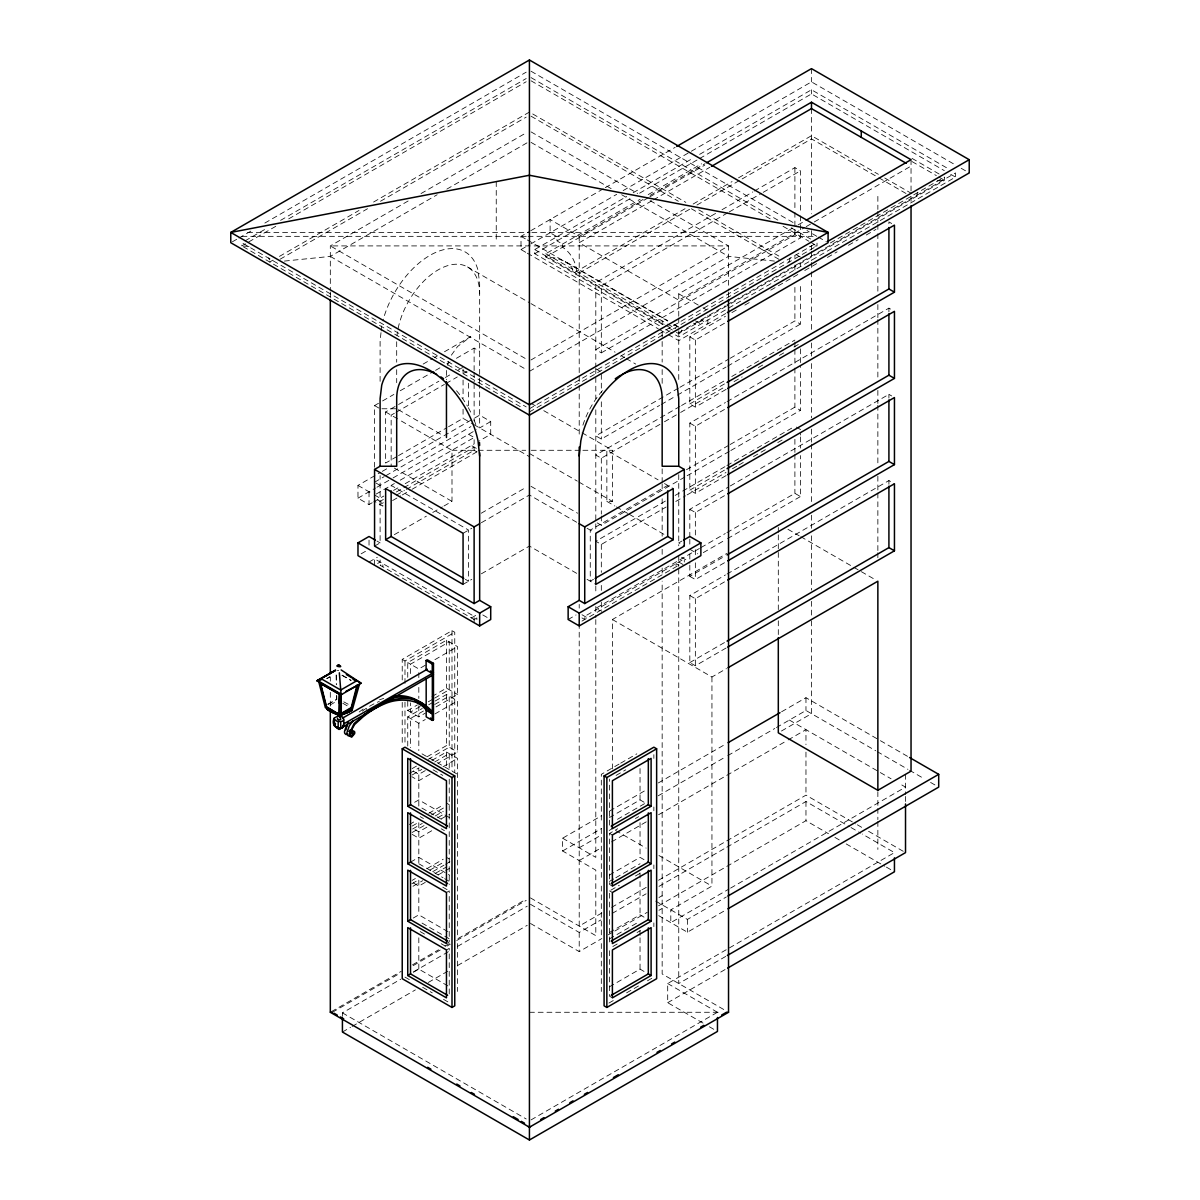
<?xml version="1.0" encoding="UTF-8"?>
<svg xmlns="http://www.w3.org/2000/svg" width="1200" height="1200" viewBox="0 0 1200 1200"><rect width="100%" height="100%" fill="white"/><g stroke="black" fill="none" stroke-linecap="round" stroke-linejoin="round"><path stroke-width="0.75" stroke-dasharray="5 3.75" d="M381 332.64L380.1 341.085L380.1 383.16M381.18 330.945L381.72 325.875A70.5 40.695 -60 0 1 382.455 322.575M447.675 365.13L448.485 361.59M790.095 257.85L789.15 262.005L785.91 260.145M917.52 192.21L916.575 196.38L913.395 194.535M451.365 355.17L457.575 346.5L470.76 336.585L443.775 352.17M359.175 712.005L364.545 708.015L366.93 709.395M232.395 241.785L237.255 238.98M238.89 238.035L251.865 230.535M264.855 223.05L526.185 72.165M245.055 240.855L267.675 227.79M280.605 220.335L526.2 78.54M275.76 226.32L241.83 245.91L241.83 242.715L526.2 406.905M288.69 218.865L526.2 81.735M269.715 262.005L272.955 260.145M279.45 256.395L358.995 210.465M373.59 202.035L529.425 112.065L685.83 202.365M280.095 259.215L367.53 208.725M380.475 201.255L526.185 117.135M408.12 201L330.315 245.91L330.315 290.085M421.02 193.56L526.41 132.705M284.415 261.075L330.315 256.41L437.16 194.73M446.865 189.12L529.425 141.45M525.75 252.3L521.01 249.57L521.01 236.34L529.095 231.675M530.715 230.745L603.69 188.61M605.31 187.665L675.12 147.36M521.01 249.57L529.095 244.905M530.715 243.975L616.68 194.34M623.16 190.59L689.73 152.16M691.35 151.23L811.485 81.87L954.75 164.565M659.34 325.665L534.735 253.725L534.735 249.57L626.685 196.485M633.165 192.735L693.15 158.1M699.63 154.365L811.485 89.775L947.52 168.315M534.735 253.725L631.545 197.835M639.645 193.155L698.01 159.45M699.63 158.52L811.485 93.93L944.31 170.625M662.895 324.525L545.79 256.92L545.79 253.725L640.11 199.275M648.195 194.61L701.55 163.8M576.435 271.425A19.71 11.385 60 0 0 562.5 247.275L562.5 244.08L556.965 240.885L556.965 236.73L550.11 232.77L550.11 219.54L579.21 236.34L643.725 199.08M650.175 195.36L705.03 163.695M648.195 197.805L545.79 256.92L556.455 258.15L565.5 261.63L667.815 320.7M649.8 196.86L704.775 165.12M651.795 200.82L579.21 242.73L678.75 300.195L804.585 227.55M653.4 199.875L709.86 167.28M685.05 208.71L573.675 273.015L571.545 266.85L565.5 261.63M693.15 204.03L732.06 181.575M738.54 177.825L811.485 135.705L878.37 174.315M579.21 273.015L690.51 208.755M696.96 205.02L740.52 179.88M742.125 178.95L811.485 138.9L877.32 176.91M423.135 364.08L432.66 358.575M434.25 357.66L437.415 355.83M374.565 467.25L374.565 405.57L380.985 401.865M382.59 400.935L393.84 394.455M400.26 390.735L433.98 371.28M435.585 370.35L440.4 367.56M446.82 363.855L450.03 362.01M456.45 358.29L474.12 348.105L479.655 351.285M715.575 213.435L595.8 282.6L595.8 366.84M722.055 209.7L752.82 191.94M754.425 191.01L794.895 167.64L800.43 170.835L800.43 213.675M727.59 212.895L601.32 285.78L601.32 352.845L595.8 349.65L794.895 234.705L800.43 237.885L800.43 215.535M729.21 211.95L761.58 193.26M763.2 192.33L800.43 170.835M396.915 456.525L385.635 463.05L385.635 411.96L396.915 405.435M398.535 404.505L438.855 381.225M445.32 377.505L451.77 373.77M458.22 370.05L463.065 367.26M394.38 413.295L391.155 415.155L391.155 466.245M396 412.365L444.39 384.42M446.01 383.49L457.29 376.965M463.755 373.245L466.98 371.385M530.94 360L728.535 245.91L728.535 290.085M529.425 371.355L728.535 256.41L774.435 261.075M398.535 455.595L446.925 427.665M448.545 426.735L463.065 418.35L473.385 424.32M678.75 316.23L678.75 293.82L796.515 225.825M798.12 224.895L804.585 221.175M372.195 502.74L369.03 504.555L357.975 498.18L357.975 485.4L380.685 472.29M382.305 471.36L388.8 467.61M398.535 461.985L473.16 418.905M474.78 417.96L479.655 415.155L490.71 421.545L490.71 434.31L479.655 440.7M806.19 226.62L812.64 222.9M814.26 221.97L911.04 166.095M374.565 482.205L384.195 476.655M385.8 475.725L470.91 426.585M601.32 352.845L800.43 237.885M357.975 498.18L375.465 488.085M376.935 487.23L391.515 478.815M393.12 477.885L476.49 429.75M490.71 421.545L479.655 427.92L479.655 384.93M376.17 494.055L394.365 483.555M400.26 480.15L474.12 437.505L474.12 443.895L404.895 483.855M529.425 408.765L817.02 242.715L817.02 245.91L809.805 246.465M373.77 501.825L383.82 496.035M393.54 490.41L398.4 487.605M529.425 411.96L815.4 246.855M380.1 501.375L383.34 499.5M396.315 492.015L474.12 447.09L474.12 450.285L406.035 489.585M830.385 242.94L944.46 177.09L944.46 180.285L726.915 305.88M380.1 504.555L383.34 502.695M396.315 495.21L404.415 490.53M678.75 332.715L725.31 305.835M726.93 304.905L955.515 172.935L955.515 177.09L726.93 309.06M726.18 306.3L678.75 333.69L673.92 330.885M392.595 500.55L400.695 495.87M402.315 494.925L410.415 490.245M412.035 489.315L476.88 451.875L476.88 448.68L471.36 445.485M725.31 310.005L678.75 336.87L670.665 332.205M725.7 313.53L678.75 340.635L667.725 334.275M726.105 389.37L695.355 407.13L689.82 403.935L689.82 336.87L725.43 316.32M731.91 312.585L738.375 308.835M744.855 305.1L751.335 301.365M770.76 290.145L798.27 274.26M804.75 270.525L819.315 262.11M827.415 257.445L837.12 251.835M848.46 245.295L858.165 239.685M866.265 235.005L875.97 229.395M689.82 336.87L695.355 340.065L726.105 322.32M361.14 553.83L367.455 550.185M374.565 546.075L380.1 542.88L380.1 475.59M394.365 534.645L426.375 516.165M432.78 512.46L442.395 506.91M443.985 505.995L451.995 501.375L451.995 450.285L399.165 419.775M369.03 562.035L377.325 557.25M678.345 388.2L595.8 435.87L601.32 439.065L659.595 405.42M679.965 387.27L728.535 359.235M730.155 358.29L794.895 320.91L800.43 324.105L800.43 283.125M661.215 404.475L675.795 396.075M677.4 395.13L725.97 367.095M727.59 366.165L800.43 324.105M481.26 513.21L526.215 487.26M679.965 406.425L595.8 455.025L601.32 458.22L662.835 422.7M681.585 405.495L725.295 380.265M731.775 376.515L794.895 340.065M463.065 533.295L471.795 528.255M481.395 522.705L529.425 494.985L577.455 522.705M689.82 403.935L725.43 383.37M664.455 421.77L679.02 413.355M680.64 412.425L725.97 386.25M734.07 381.585L742.155 376.905M758.34 367.56L764.82 363.825M779.385 355.41L785.865 351.675M793.95 347.01L798.81 344.205M726.105 475.59L695.355 493.335L689.82 490.155L689.82 423.09L725.43 402.525M727.05 401.595L888.915 308.145L891.69 309.735M689.82 423.09L695.355 426.285L726.105 408.525M463.065 584.385L471.795 579.345M481.395 573.795L529.425 546.075L577.455 573.795M686.445 469.74L728.535 445.44M730.155 444.51L794.895 407.13L800.43 410.325L800.43 369.345M326.715 678.525L329.835 676.725M327 678.645L330.135 676.845M597.18 522.885L601.32 525.27L685.5 476.67M687.12 475.74L729.21 451.44M730.83 450.51L800.43 410.325M665.4 501.06L595.8 541.245L601.32 544.44L666.075 507.045M675.12 495.45L725.295 466.47M726.915 465.54L791.67 428.16M689.82 490.155L725.43 469.59M471.36 617.925L476.88 614.73M402.225 679.95L402.225 659.385L451.995 630.645L454.755 632.25L454.755 772.44M675.795 501.45L685.5 495.84M687.12 494.895L725.97 472.47M732.45 468.735L737.295 465.93M738.915 465L745.395 461.25M753.48 456.585L766.44 449.1M777.765 442.56L784.245 438.825M474.12 619.515L476.88 617.925L476.88 621.105L380.1 565.23L382.86 563.64L382.86 566.835M327.78 704.265L336.81 699.33L336.75 695.61M328.08 704.385L336.81 699.33M402.225 659.385L404.985 660.99L454.755 632.25M330.105 705L336.375 701.37M407.745 677.325L407.745 662.58L446.46 640.23L457.53 646.62L457.53 694.515L434.94 707.55M689.82 537.255L689.82 509.31L728.67 486.885M730.29 485.94L888.915 394.35L891.69 395.955M425.265 665.235L418.815 668.97L407.745 662.58M434.94 659.655L457.53 646.62M689.82 509.31L695.355 512.505L726.105 494.745M593.49 579.33L590.265 581.19L590.265 530.1L667.695 485.4L667.695 489.045M681.915 541.05L678.75 542.88L684.285 546.075M407.745 701.265L407.745 710.475L417.435 704.895M431.955 696.51L446.46 688.125L457.53 694.515M568.14 619.515L576.045 614.955M420.195 706.485L410.52 712.08L410.52 702.87M428.265 701.835L433.095 699.03M434.715 698.1L449.235 689.715L449.235 641.82L410.52 664.17L410.52 675.225M407.745 746.055L407.745 716.865L422.265 708.48M428.715 704.76L433.56 701.955M435.18 701.025L446.46 694.515L457.53 700.905L457.53 751.995L438.165 763.17M699.39 548.49L595.8 608.295L599.94 610.695M701.01 547.545L725.295 533.535M726.915 532.59L794.895 493.35L800.43 496.545L800.43 455.565M423.42 711.015L410.52 718.455L410.52 747.66M434.715 704.49L449.235 696.105L449.235 747.195L428.265 759.3M581.97 621.105L677.13 566.16M407.745 710.475L418.815 716.865L425.265 713.145M703.305 552.615L725.97 539.535M727.59 538.59L800.43 496.545M407.745 716.865L418.815 723.255L425.265 719.52M434.94 713.94L457.53 700.905M612.39 768.885L612.39 619.515L726.765 553.485M689.82 565.185L689.82 576.36L725.43 555.81M689.82 576.36L695.355 579.555L726.105 561.795M726.105 648.015L695.355 665.775L689.82 662.58L689.82 595.53L725.43 574.965M727.05 574.035L888.915 480.57L894.45 483.765M689.82 595.53L695.355 598.71L726.105 580.965M427.11 756.78L446.46 745.605L457.53 751.995M412.125 768.615L418.575 764.895M409.365 773.415L419.04 767.82M431.955 760.365L446.46 751.995L457.53 758.37L457.53 879.72M412.125 775.005L421.815 769.425M434.715 761.97L449.235 753.585L449.235 770.01M425.265 770.61L418.815 774.345L411.9 770.355M430.11 774.21L418.815 780.72L411.9 776.73M443.01 766.755L457.53 758.37M414.66 802.275L418.815 799.89L449.46 817.575M409.365 824.505L415.815 820.77M428.715 813.33L443.235 804.945M689.82 662.58L725.43 642.015M412.125 826.095L418.575 822.375M431.49 814.92L444.39 807.465M412.59 829.02L422.265 823.44M435.18 815.985L443.235 811.335M412.125 832.485L425.04 825.03M437.94 817.575L444.39 813.855M426.885 827.16L418.815 831.825L411.9 827.82M441.39 818.775L449.46 814.125M431.715 830.76L418.815 838.2L411.9 834.21M612.39 619.515L711.945 676.995L726.435 668.625M410.52 862.155L418.815 857.355L449.46 875.055M427.11 868.545L443.235 859.23M412.125 880.38L415.35 878.52M429.87 870.135L444.39 861.75M411.855 883.725L418.275 880.02M432.735 871.68L443.97 865.185M445.575 864.27L450.39 861.48M619.065 764.1L601.32 774.345L601.32 822.24M620.685 763.17L636.81 753.855M413.01 886.26L422.655 880.695M435.495 873.27L446.73 866.79M425.265 882.375L418.815 886.095L411.9 882.105M438.165 874.92L449.46 868.41M616.08 775.41L625.755 769.815M446.46 892.485L449.235 890.895L449.235 941.985L446.46 943.575M413.28 918.03L418.815 914.835L449.46 932.535M530.46 897.915L595.8 935.64L595.8 870.135L562.605 850.98L562.605 838.2L601.545 815.73M609.66 811.035L646.965 789.495M658.335 782.94L726.465 743.61M781.62 711.75L805.965 697.71L878.805 739.77M609.39 817.575L640.035 799.89L645.57 803.085M562.605 850.98L601.485 828.54M617.46 819.315L645.21 803.28M658.17 795.81L726.195 756.525M727.815 755.595L774.795 728.475M776.415 727.545L805.965 710.475L875.715 750.75M579.21 847.785L601.32 835.005M609.225 830.445L612.39 828.63L609.615 827.025L609.615 779.13M781.47 731.01L811.485 713.67L811.485 618.195M612.39 886.095L609.615 884.505L609.615 833.415L617.685 828.75M635.43 818.505L638.655 816.645M579.21 860.55L601.875 847.47M611.595 841.86L647.235 821.28M658.575 814.74L786.525 740.865M788.145 739.92L805.965 729.645L805.965 744.615M331.365 1011.675L401.175 971.37M412.53 964.815L438.51 949.815M445.005 946.065L449.88 943.245M457.995 938.565L526.185 899.19M332.4 1012.275L400.23 973.11M413.145 965.655L440.595 949.8M447.06 946.08L450.285 944.205M456.75 940.485L526.2 900.39M446.46 949.965L449.235 948.36L449.235 996.27M342.42 1016.355L342.42 1012.875L400.785 979.185M413.745 971.7L449.415 951.105M457.515 946.425L527.22 906.18M413.28 972.315L418.815 969.12L449.46 986.82M609.39 875.055L640.035 857.355L648.33 862.155M342.42 1032.03L350.52 1027.35M352.14 1026.42L415.365 989.91M428.34 982.425L449.415 970.26M457.515 965.58L527.22 925.335M609.39 881.445L614.235 878.655M615.84 877.725L640.035 863.745M609.615 941.985L609.615 890.895L619.305 885.3M635.43 875.985L640.275 873.195M601.875 912.975L579.21 926.055L579.21 626.865M611.595 907.365L647.235 886.785M658.575 880.245L805.965 795.15L855.735 823.875M530.46 904.305L579.21 932.445L600.885 919.935M612.18 913.41L646.095 893.82M659.01 886.365L725.22 848.145M726.84 847.215L805.965 801.525L849.405 826.605M658.98 897.51L662.16 895.68M609.39 932.535L640.035 914.835L648.33 919.635M530.46 923.46L579.21 951.6L601.875 938.52M608.355 934.77L613.215 931.965M614.835 931.035L647.235 912.33M658.575 905.79L805.965 820.695L828.48 833.7M609.39 938.925L636.81 923.085M658.98 910.29L662.16 908.46M711.945 676.995L711.945 886.095L670.8 909.855L670.8 922.62L728.97 889.05M612.855 946.5L619.305 942.78M637.05 932.535L640.275 930.675M730.59 888.105L905.52 787.11L899.085 783.405M655.725 901.14L687.39 919.425L726.315 896.97M658.74 915.66L687.39 932.205L726.315 909.735M609.39 986.82L640.035 969.12L645.57 972.315M608.91 1003.065L615.33 999.36M626.565 992.865L641.025 984.525M647.445 980.82L653.865 977.1M703.02 1023.09L667.695 1002.69L667.695 983.535L894.45 852.615L862.275 834.045M725.73 956.415L678.75 983.535L678.75 568.26M667.695 1002.69L726 969.03M531.045 1119.9L717.465 1012.275L717.465 1015.755M379.44 699.84L383.7 698.385M337.35 670.545L338.685 670.38M937.245 180.825L944.46 180.285L937.965 176.535M247.59 232.425L529.995 232.425M531.87 232.425L811.215 232.425M241.98 236.34L526.245 236.34M528.12 236.34L816.84 236.34L806.985 230.535M381.945 408.765L396.69 408.765M451.995 450.285L525.735 450.285M531.27 450.285L581.04 450.285M582.885 450.285L612.39 450.285L612.39 501.375L606.855 501.375L606.855 450.285L658.095 479.85M529.425 1012.275L721.065 1012.275M249.045 246.465L241.83 245.91L522.96 408.225M961.185 168.285L969.225 172.935M950.715 174.315L955.515 177.09M912.03 158.37L939.585 174.285M912.03 161.565L936.345 175.605M884.73 177.99L911.805 193.62M878.925 177.84L906.225 193.605M891.69 223.515L888.915 221.925L888.915 225.645M531.045 71.235L793.995 223.05M818.34 237.105L826.455 241.785M531.045 77.61L778.245 220.335M791.175 227.79L813.795 240.855M531.045 80.805L770.145 218.85M783.075 226.32L808.935 241.245M810.555 242.175L817.02 245.91M800.43 257.055L794.895 253.86L794.895 257.58M698.745 209.82L779.46 256.425M531.045 116.19L678.375 201.255M691.335 208.74L781.995 261.075M531.045 131.895L637.665 193.455M650.1 200.625L728.535 245.91L330.315 245.91L526.41 359.13M531.045 142.38L611.985 189.12M621.69 194.73L728.535 256.41M678.75 293.82L701.385 306.87M703.005 307.815L706.23 309.675M695.46 320.85L700.995 324.045L700.995 319.875L707.85 323.835L707.85 315.57M674.07 324.315L678.75 327.015M521.01 236.34L525.75 239.07M527.325 239.97L667.725 321.045M674.025 324.675L678.75 327.405L678.75 382.905M545.79 253.725L666.69 323.52M667.65 324.075L675.735 328.755M534.735 249.57L664.2 324.315M665.82 325.245L672.285 328.98M669.075 328.095L672.42 330.015M665.82 329.4L669.045 331.275M527.325 253.2L658.275 328.815M659.85 329.73L666.15 333.36M796.29 427.08L800.43 429.48L800.43 435.075M467.505 266.955L529.425 302.715M531.015 303.63L615.075 352.17M621.435 355.83L624.615 357.66M626.19 358.575L635.73 364.08M595.8 368.805L601.32 372L601.32 392.49M330.315 256.41L526.185 369.495M787.935 529.29L799.185 535.77M800.79 536.7L852.165 566.37M853.77 567.3L874.65 579.345M531.015 403.305L537.405 406.98M543.78 410.67L580.485 431.85M582.075 432.78L612.39 450.285M664.485 483.555L673.23 488.595M529.425 453.465L577.29 481.11M578.88 482.025L612.39 501.375M474.12 424.74L529.425 456.66M606.855 501.375L614.865 505.995M616.455 506.91L627.675 513.39M629.265 514.305L664.485 534.645M689.82 549.27L697.725 553.83M468.585 434.31L474.12 437.505M681.525 557.25L688.44 561.24M678.75 562.035L684.285 565.23M678.75 565.23L675.99 563.64L675.99 566.835M474.12 450.285L476.88 451.875M398.295 409.695L443.25 435.645M531.03 486.33L577.59 513.21M374.565 405.57L380.1 408.765M385.635 411.96L397.56 418.845M587.055 528.255L594.405 532.5M880.425 740.7L907.935 756.585M394.365 468.09L451.995 501.375M587.055 579.345L595.8 584.385M877.185 751.605L907.935 769.365M909.555 770.295L924.135 778.71M930.6 782.445L935.46 785.25M789.375 720.06L891.06 778.77M375.945 483.015L380.1 485.4M357.975 485.4L371.805 493.38M374.565 494.985L380.1 498.18M581.97 614.73L587.505 617.925M377.325 499.77L382.86 502.965L382.86 506.16L374.565 501.375M581.97 617.925L584.73 619.515L584.73 616.32L684.285 558.84L684.285 562.035M465.36 579.33L468.585 581.19L468.585 530.1L391.155 485.4L391.155 489.045M376.935 541.05L380.1 542.88M857.34 824.805L862.155 827.595M868.59 831.3L905.52 852.615M482.805 614.955L490.71 619.515M851.01 827.535L860.67 833.115M834.915 837.405L839.745 840.195M846.18 843.915L884.805 866.205M886.41 867.135L894.45 871.785M615.6 830.475L646.11 848.1M658.95 855.51L711.945 886.095M342.18 675.195L351.135 680.37M341.955 675.285L350.895 680.445M609.615 833.415L612.39 835.005M343.785 701.85L349.86 705.135M342.81 703.275L347.67 706.08M422.04 753.855L457.53 774.345M562.605 838.2L595.8 857.37L595.8 619.59M433.095 769.815L442.785 775.41M609.615 890.895L612.39 892.485M446.46 803.085L449.235 804.675M441.39 819.315L418.815 806.265L418.815 768.57M420.195 816.645L423.42 818.505M441.165 828.75L444.39 830.625M723.72 1009.5L662.16 973.95L662.16 581.145M667.695 983.535L717.465 1012.275M446.46 857.37L449.235 858.96M709.44 1026.795L714.255 1029.585M418.815 863.745L443.01 877.725M444.63 878.655L449.46 881.445M442.785 887.16L447.615 889.965M612.39 997.86L609.615 996.27L609.615 948.36M422.04 923.085L449.46 938.925M420.195 931.605L425.04 934.395M441.165 943.71L446.01 946.5M404.985 977.1L411.405 980.82M422.655 987.3L432.285 992.865M443.52 999.36L449.94 1003.065M342.42 1012.875L526.2 1118.985M268.755 257.85L269.475 259.905M336.405 675.105L336.57 684.42M336.105 674.985L336.27 684.3M336.45 695.49L336.51 699.225M911.04 159.705L911.04 191.04M911.04 196.38L911.04 201.99M905.52 774.345L905.52 794.595M905.52 796.47L905.52 802.08M888.915 308.145L888.915 311.865M888.915 394.35L888.915 398.085M888.915 480.57L888.915 484.29M877.86 196.38L877.86 209.445M877.86 211.305L877.86 222.495M877.86 224.37L877.86 231.825M877.86 233.685L877.86 293.385M877.86 304.59L877.86 317.64M877.86 319.515L877.86 377.34M877.86 390.405L877.86 403.47M877.86 405.33L877.86 465.03M877.86 476.22L877.86 491.145M877.86 493.02L877.86 550.845M877.86 552.72L877.86 558.315M877.86 791.655L877.86 806.565M877.86 808.425L877.86 819.6M877.86 821.475L877.86 849.42M811.485 68.625L811.485 81.87M811.485 89.775L811.485 93.93M811.485 108.615L811.485 213.795M811.485 230.64L811.485 238.125M811.485 245.625L811.485 249.36M811.485 251.235L811.485 260.595M811.485 262.47L811.485 269.955M811.485 271.83L811.485 331.74M811.485 342.975L811.485 356.085M811.485 363.57L811.485 417.87M811.485 429.09L811.485 442.2M811.485 444.075L811.485 503.985M811.485 515.22L811.485 528.33M811.485 535.815L811.485 590.1M811.485 601.335L811.485 616.32M805.965 697.71L805.965 710.475M805.965 752.1L805.965 795.15M805.965 801.525L805.965 820.695M800.43 262.635L800.43 266.37M800.43 348.855L800.43 367.485M800.43 436.935L800.43 448.11M794.895 167.64L794.895 210.48M794.895 212.34L794.895 234.705M794.895 265.035L794.895 270.615M794.895 287.385L794.895 320.91M794.895 341.94L794.895 347.52M794.895 349.38L794.895 366.15M794.895 368.01L794.895 407.13M794.895 439.32L794.895 452.37M794.895 454.23L794.895 493.35M778.305 527.46L778.305 533.055M778.305 534.93L778.305 609.6M778.305 620.805L778.305 635.745M728.535 291.96L728.535 297.57M695.355 340.065L695.355 407.13M695.355 426.285L695.355 493.335M695.355 512.505L695.355 536.715M695.355 549.75L695.355 555.345M695.355 562.8L695.355 579.555M695.355 598.71L695.355 665.775M689.82 539.115L689.82 546.555M689.82 554.01L689.82 563.325M687.39 919.425L687.39 932.205M678.75 318.015L678.75 325.14M678.75 474.645L678.75 545.79M678.75 555.645L678.75 566.385M662.16 320.91L662.16 324.66M662.16 332.145L662.16 339.63M662.16 341.505L662.16 362.1M662.16 369.585L662.16 384.57M662.16 468.81L662.16 481.92M662.16 483.795L662.16 491.28M662.16 498.765L662.16 536.22M662.16 549.315L662.16 554.94M662.16 568.05L662.16 573.66M653.865 754.68L653.865 758.415M653.865 807.015L653.865 810.75M653.865 864.96L653.865 868.695M653.865 922.905L653.865 926.64M640.035 768.57L640.035 799.89M640.035 822.69L640.035 857.355M640.035 872.865L640.035 914.835M640.035 930.435L640.035 935.97M640.035 937.8L640.035 969.12M601.32 401.805L601.32 439.065M601.32 458.22L601.32 514.095M601.32 515.955L601.32 525.27M601.32 544.44L601.32 572.37M601.32 585.405L601.32 591M601.32 602.175L601.32 611.49M601.32 828.63L601.32 879.72M601.32 886.095L601.32 937.185M601.32 943.575L601.32 991.47M595.8 368.715L595.8 398.67M595.8 409.785L595.8 522.075M595.8 523.83L595.8 529.725M595.8 585.885L595.8 593.4M595.8 606.48L595.8 617.715M579.21 236.34L579.21 383.475M579.21 385.35L579.21 435.9M579.21 604.395L579.21 608.145M579.21 932.445L579.21 951.6M496.245 181.605L496.245 242.715M479.655 383.07L479.655 283.605L478.02 270.27A70.5 40.695 -60 0 0 431.82 254.325A70.5 40.695 -60 0 0 382.875 320.91M474.12 348.105L474.12 370.53M474.12 372.39L474.12 381.75M474.12 383.61L474.12 420.99M474.12 622.71L474.12 616.32L374.565 558.84L374.565 565.23L380.1 562.035L380.1 557.25M468.585 383.22L468.585 408.765M463.065 369.075L463.065 372.735M463.065 380.025L463.065 398.28M463.065 409.23L463.065 418.35M457.53 886.095L457.53 937.185M457.53 943.575L457.53 991.47M451.995 630.645L451.995 770.835M449.235 779.13L449.235 884.505M446.46 370.455L446.46 379.755M446.46 640.23L446.46 688.125M446.46 694.515L446.46 745.605M446.46 751.995L446.46 768.405M418.815 672.645L418.815 678.18M418.815 687.39L418.815 698.445M418.815 705.81L418.815 716.865M418.815 723.255L418.815 750.615M418.815 822.69L418.815 864M418.815 880.17L418.815 914.835M418.815 937.8L418.815 969.12M404.985 660.99L404.985 683.415M404.985 702.105L404.985 745.095M402.225 702.375L402.225 745.365M396.69 341.715L396.69 362.205M396.69 369.645L396.69 382.695M369.03 491.79L369.03 504.555M369.03 540.135L369.03 545.61M330.315 291.96L330.315 297.57M330.315 677.37L330.315 681.12M330.315 692.34L330.315 707.31M362.265 711.105A87.57 50.565 -60 0 1 379.29 701.415M681.525 332.085A19.71 11.385 60 0 1 681.645 330.06M693.645 323.13A19.71 11.385 60 0 1 695.46 324.045M398.1 328.5A58.665 33.87 -60 0 1 443.58 267.15A58.665 33.87 -60 0 1 479.655 293.82M397.05 335.25A58.665 33.87 -60 0 1 397.485 331.89M456.525 390.78A58.665 33.87 60 0 1 467.505 406.2M468.33 407.67A58.665 33.87 60 0 1 471.45 413.745M474.09 419.925A58.665 33.87 60 0 1 475.95 425.175M582.9 425.175A58.665 33.87 -60 0 1 603.555 389.4"/><path stroke-width="1.5" d="M426.105 660.495L432.27 664.05L432.27 673.455L426.105 669.885L426.105 660.495L427.305 659.79L433.47 663.345L433.47 674.655L343.8 726.42C338.805 731.775 330.24 725.22 334.275 718.2M334.44 726L334.305 717.975L337.905 716.1M338.175 728.145L338.175 721.53M339.795 728.25L340.74 728.16L340.695 721.605C345.375 721.635 344.01 716.025 340.02 716.205M343.8 719.82L343.8 726.42M426.18 678.96L426.18 716.835L432.345 720.405L433.47 719.745L433.47 674.655M432.345 720.405L432.345 675.3M339.645 716.805L339.63 716.61A37.575 1.41 85.6 0 1 339.075 715.23A37.725 1.425 85.6 0 0 339.645 716.79C338.895 714.555 341.22 714.525 340.755 716.79A37.725 1.425 85.6 0 1 340.185 715.365L341.145 714.66M338.715 714.165L339.435 694.035L320.265 683.34L326.295 706.995L338.715 714.165L326.565 706.785L320.535 683.13M339.225 703.095L339.435 694.035M321.75 679.32L318.6 681.135L325.395 707.715L339.975 716.145L340.485 693.765M346.02 691.305L357.615 685.245L351.675 708.015L341.28 714.015L340.935 708.3M341.28 714.015L341.25 694.05M352.155 709.905L352.11 709.095M579.21 456.03L580.83 440.82A70.5 40.695 -60 0 1 628.98 370.365A70.5 40.695 -60 0 1 677.13 385.23L678.75 398.565L678.75 466.245L684.285 469.44L684.285 546.075L584.73 603.555L579.21 600.36L568.14 606.735L568.14 619.515L579.21 625.905L700.875 555.645L700.875 542.88L689.82 536.49L683.49 540.135M339.135 665.775L338.04 665.145L339.255 665.595M338.145 665.19L339.18 665.46M339.57 665.355C331.35 665.745 344.955 668.175 339.345 665.475M343.92 723.765L433.47 672.75L430.395 670.98M334.275 724.815L335.415 723.375M326.94 708.3L327.27 709.26A38.07 31.935 5.5 0 0 337.875 714.405M327.12 708.66L327.015 707.82M340.8 713.64L351.195 707.64L357.135 684.885M352.095 709.305L351.765 710.1A37.725 31.59 7.9 0 1 342.195 714.21M335.385 724.44L335.175 725.625M338.73 728.115L342.075 727.77L343.68 725.445M346.86 726.915L347.265 725.985M346.89 724.5L344.64 730.98A5.34 3.09 -60 0 0 344.73 733.275L345.84 734.475L347.55 734.145M414.72 701.07L422.49 706.125L427.02 710.805L431.745 713.52L432.63 712.08C422.625 700.11 405.84 694.11 390.675 698.445M340.86 714.585L338.25 715.125L337.695 713.46M347.46 723.495L348.06 722.52M431.745 713.52C420.63 699.12 399.855 696.9 384.015 704.13A87.57 50.565 -60 0 0 362.76 717.09L354.585 724.53L351.225 730.59A13.29 7.665 -60 0 0 350.475 733.395C350.835 739.2 356.07 731.55 351.645 732.375L352.095 731.805A2.445 1.41 -60 0 1 353.58 730.965L354.615 731.775A3.51 2.025 -60 0 1 354.585 733.74L351.675 737.16L349.455 735.99A5.34 3.09 -60 0 1 349.365 733.695L354.09 723.465L369.27 710.745M353.175 720.585L349.275 725.88L347.025 732.345A5.34 3.09 -60 0 0 347.115 734.64L348.225 735.855L349.935 735.525M340.44 729.045L339.225 729.405M351.915 709.68L351.645 709.71A37.575 31.47 7.9 0 1 344.13 713.175M337.695 718.08C335.625 720.39 342.81 720.48 340.275 718.17M369.72 710.4L372.615 708.645M363.54 715.02L385.785 701.61M388.95 699.69L392.13 697.77M529.425 60L230.775 232.425L230.775 242.715L529.425 415.155L828.09 242.715L828.09 232.425L529.425 60L529.425 1140L342.42 1032.03L342.42 1018.095M676.74 146.43L811.485 68.625L969.225 159.705L969.225 172.935L727.335 312.6M706.635 162.765L811.485 102.225L911.04 159.705L806.19 220.245M711.48 166.35L811.485 108.615L906.225 163.305M375.36 540.135L369.03 536.49L357.975 542.88L357.975 555.645L479.655 625.905L490.71 619.515L490.71 606.735L479.655 600.36L474.12 603.555L374.565 546.075L374.565 469.44L380.1 466.245L396.69 466.245L396.69 399.18A58.665 33.87 60 0 1 436.635 374.385M827.985 241.245L969.225 159.705M727.725 321.375L894.45 225.12L894.45 292.17L727.725 388.44M385.635 539.685L463.065 584.385L463.065 533.295L385.635 488.595L385.635 539.685L391.155 536.49L463.755 578.4M374.565 469.44L474.12 526.905L479.655 523.725M727.05 382.44L888.915 288.975L894.45 292.17M727.725 407.595L894.45 311.34L894.45 378.39L727.725 474.645M341.16 669.945L361.14 683.235L341.115 694.8L316.875 680.805L335.28 670.185M335.685 670.26L316.875 680.805M579.21 523.725L584.73 526.905L684.285 469.44M356.94 680.655L340.71 690.03L321.09 678.69L335.28 670.605M727.05 468.66L888.915 375.195L894.45 378.39M357.975 542.88L479.655 613.125L490.71 606.735M359.925 682.53L352.53 708.885L339.975 716.145M432.27 664.05L433.47 663.345M727.725 493.815L894.45 397.545L894.45 464.61L727.725 560.865M342.72 718.035L427.305 669.195M595.11 578.4L667.695 536.49L673.23 539.685L673.23 488.595L595.8 533.295L595.8 584.385L673.23 539.685M568.14 606.735L579.21 613.125L700.875 542.88M727.05 554.865L888.915 461.415L894.45 464.61M402.225 748.8L404.985 747.195L454.755 775.935L454.755 1005.84L451.995 1007.445L402.225 978.705L402.225 748.8L451.995 777.525L454.755 775.935M727.725 580.02L894.45 483.765L894.45 550.815L727.725 647.085M407.745 806.265L446.46 828.63L446.46 780.72L407.745 758.37L407.745 806.265L410.52 804.675L447.615 826.095M727.05 641.085L888.915 547.62L894.45 550.815M728.055 667.695L877.86 581.205L877.86 790.305L911.04 771.15L911.04 205.74M407.745 863.745L446.46 886.095L446.46 835.005L407.745 812.655L407.745 863.745L410.52 862.155L447.615 883.575M604.095 775.935L653.865 747.195L656.64 748.8L656.64 978.705L606.855 1007.445L604.095 1005.84L604.095 775.935L606.855 777.525L656.64 748.8M407.745 921.225L446.46 943.575L446.46 892.485L407.745 870.135L407.745 921.225L410.52 919.635L447.615 941.055M728.085 742.665L780 712.695M611.235 826.095L648.33 804.675L651.105 806.265L651.105 758.37L612.39 780.72L612.39 828.63L651.105 806.265M407.745 975.51L446.46 997.86L446.46 949.965L407.745 927.615L407.745 975.51L410.52 973.905L447.615 995.34M611.235 883.575L648.33 862.155L651.105 863.745L651.105 812.655L612.39 835.005L612.39 886.095L651.105 863.745M611.235 941.055L648.33 919.635L651.105 921.225L651.105 870.135L612.39 892.485L612.39 943.575L651.105 921.225M727.935 896.025L938.7 774.345L938.7 787.11L727.935 908.805M611.235 995.34L648.33 973.905L651.105 975.51L651.105 927.615L612.39 949.965L612.39 997.86L651.105 975.51M727.35 955.485L905.52 852.615L905.52 803.955M727.62 968.1L894.45 871.785L894.45 857.85M528.39 1126.635L530.46 1126.635M540.735 1119.51L543.96 1117.635M555.27 1111.11L558.495 1109.25M569.805 1102.725L573.03 1100.85M584.34 1094.325L587.565 1092.465M613.41 1077.54L618.255 1074.75M657.015 1052.37L660.24 1050.51M671.55 1043.97L674.775 1042.11M700.62 1027.2L703.845 1025.325M721.62 1015.065L726.465 1012.275L728.535 1012.275L728.535 299.43M728.535 1012.275L529.425 1127.22L330.315 1012.275L330.315 709.185M529.425 1140L717.465 1031.43L717.465 1017.495M370.755 709.845L375.36 707.22M378.42 705.465L393.78 696.735M341.745 727.515L342.885 727.335M380.01 704.535C391.38 698.745 405.12 696.27 417.36 700.83M350.7 708.72L351.81 708.81L351.705 710.31A37.575 31.47 7.9 0 1 342.18 714.39M340.05 715.005L341.19 714.78A37.725 31.59 7.9 0 0 351.795 710.415M340.845 727.77L338.775 727.815M338.94 729.405L338.13 729.09M395.175 695.925C404.685 694.905 414.66 697.53 422.07 703.695M340.62 721.62L336.915 721.2L334.455 719.43M678.75 466.245L662.16 466.245L662.16 399.18A58.665 33.87 -60 0 0 622.23 374.385M330.315 1012.275L332.4 1012.275M351.18 709.035L351.885 709.365L350.73 708.555M351.24 729.63L352.035 729.99M337.56 727.875L338.805 728.205M343.44 726.78L342.615 725.43M337.74 727.605L335.73 726.465M336.51 727.47L337.845 728.01M909.555 757.515L938.7 774.345M877.86 790.305L778.305 732.825L778.305 637.62M430.395 717.975L433.47 719.745M346.365 674.565L361.14 683.235M353.07 679.275L356.19 681.075M376.95 705.99L377.805 706.485M317.46 680.475L341.685 694.455M320.265 683.34L339.165 694.26M349.305 731.025L351.645 732.375M349.05 731.55L352.2 733.365M334.005 1013.205L337.245 1015.065M340.47 1016.94L343.695 1018.8M427.68 1067.295L430.905 1069.155M456.75 1084.065L459.975 1085.94M471.285 1092.465L474.51 1094.325M513.27 1116.705L518.115 1119.51M521.355 1121.37L524.58 1123.23M336.975 727.665L335.01 726.315L334.89 724.305A3.795 2.19 0 0 1 335.46 723.75M420.615 702.24L425.73 706.005M337.965 714.6A37.92 31.815 5.5 0 1 327.405 709.47L326.865 708.42M351.975 708.975L352.17 709.695M327.255 709.335L327.315 708.87A37.92 31.815 5.5 0 0 337.89 714M339.51 715.035L339.675 715.665A37.8 1.425 85.6 0 0 340.17 716.79L340.095 715.335A37.575 1.41 85.6 0 0 340.74 716.64M479.655 456.03L478.02 440.82A70.5 40.695 60 0 0 429.87 370.365A70.5 40.695 60 0 0 381.72 385.23L380.1 398.565L380.1 466.245M341.115 694.8L339.345 672.795M343.17 725.46L342.705 727.095A3.15 1.815 0 0 1 340.74 728.16M888.915 227.52L888.915 288.975M888.915 313.725L888.915 375.195M888.915 399.945L888.915 461.415M888.915 486.165L888.915 547.62M861.27 130.965L861.27 137.355M811.485 102.225L811.485 108.615M667.695 490.875L667.695 536.49M648.33 758.625L648.33 804.675M648.33 812.88L648.33 862.155M648.33 870.36L648.33 919.635M648.33 927.855L648.33 973.905M606.855 777.525L606.855 1007.445M584.73 526.905L584.73 603.555M579.21 447.09L579.21 600.36M579.21 613.125L579.21 625.905M479.655 452.67L479.655 600.36M479.655 613.125L479.655 625.905M474.12 526.905L474.12 603.555M451.995 777.525L451.995 1007.445M446.46 381.63L446.46 437.505M410.52 758.625L410.52 804.675M410.52 812.88L410.52 862.155M410.52 870.36L410.52 919.635M410.52 927.855L410.52 973.905M391.155 490.875L391.155 536.49M330.315 299.43L330.315 673.635M349.755 730.455A2.445 1.41 -60 0 1 350.25 730.005M352.275 730.425A3.51 2.025 -60 0 1 352.395 731.67M345.945 729.78A13.29 7.665 -60 0 1 346.2 728.82M343.125 713.505A37.575 31.47 7.9 0 1 342.12 713.805M351.735 709.815A37.725 31.59 7.9 0 1 342.165 713.925M337.845 714.12A38.07 31.935 5.5 0 1 327.24 708.96M337.92 714.72A38.07 31.935 5.5 0 1 327.315 709.56M440.865 376.905A58.665 33.87 60 0 1 443.58 378.78M479.445 442.275A58.665 33.87 60 0 1 479.625 445.515M615.27 378.78A58.665 33.87 -60 0 1 620.685 375.24M828.09 232.425L529.425 404.85L230.775 232.425L529.425 175.26L828.09 232.425"/></g></svg>
